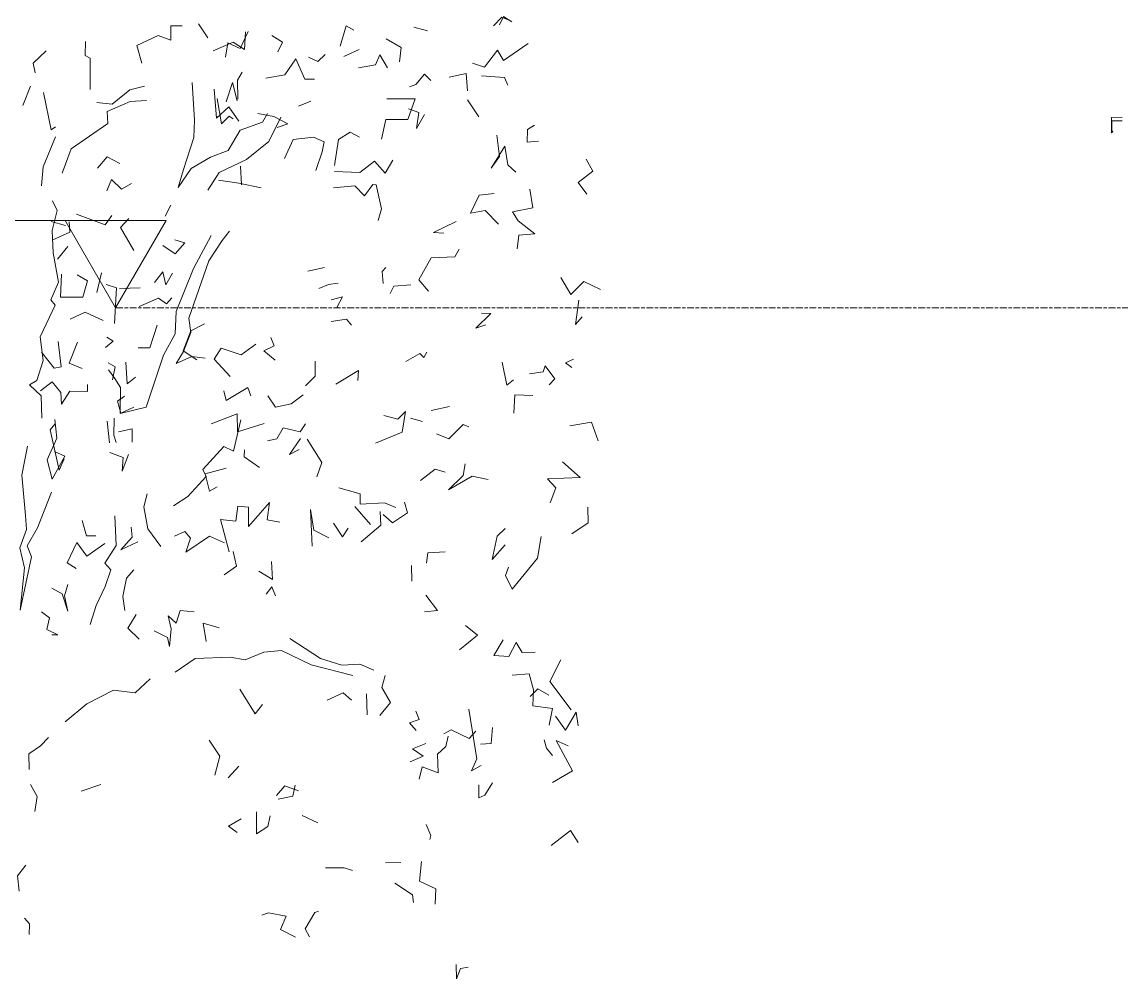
# Model space of a CAD drawing. Header units: millimetres. Extents: x -23163 to 3734, y -4540 to 11969.
# Drawn here: x -20242 to -17006, y 1026 to 3841 of the extents above; entities that cross this region are included whole.
import ezdxf

# ---------------------------------------------------------------- set-up
doc = ezdxf.new("R2010")
doc.units = ezdxf.units.MM
doc.linetypes.add('Center', pattern=[40, 10, -5, 20, -5])
for name, color, linetype, lineweight in [('A-FLOR-LEVL', 51, 'Continuous', 9), ('A-GENM', 13, 'Continuous', 9), ('A-GLAZ', 151, 'Continuous', 18), ('G-IMPT', 8, 'Continuous', 9)]:
    doc.layers.add(name, color=color, linetype=linetype, lineweight=lineweight)

# ---------------------------------------------------------------- blocks, each defined once
blk = doc.blocks.new('TREE 7M - Baum_29a_dwg-394110-West')
at = {"layer": 'G-IMPT'}
for p, q in [((-19722.9, 3835.5), (-19694.5, 3794.4)), ((-19048.9, 3815.1), (-19088.7, 3825.6)), ((-19250.1, 3760.5), (-19294.7, 3739.2)), ((-20239.4, 3595), (-20216.6, 3652)), ((-19428.3, 3593.3), (-19391.6, 3608)), ((-18930.6, 3612.5), (-18898.1, 3562.2)), ((-19598.5, 3416.9), (-19596.2, 3362.6)), ((-19820.6, 3269.6), (-19804, 3302.7)), ((-20155.9, 3254.6), (-20113.4, 3242.7)), ((-20107.1, 3180.4), (-20136.9, 3143.3)), ((-19400.5, 3108.4), (-19351.8, 3119.1)), ((-20008.1, 3103.7), (-20021.6, 3045.4)), ((-19954.5, 3057.4), (-19893.7, 3058.8)), ((-19038.4, 2698.1), (-18984.4, 2710.1)), ((-19991.6, 2666.5), (-19984, 2602.9)), ((-19098.8, 2675.5), (-19063, 2666.3)), ((-19262.3, 2415.6), (-19216.5, 2362.7)), ((-19095.6, 2242.2), (-19094.8, 2195.9)), ((-19228.1, 1864.5), (-19225.8, 1803.5)), ((-19634.8, 1617.5), (-19603.7, 1652)), ((-20067.5, 1578.6), (-20009.7, 1598.5)), ((-19417.7, 1506.5), (-19371.1, 1485.3)), ((-19172.3, 1367.6), (-19127.5, 1369))]:
    blk.add_line(p, q, dxfattribs=at)
at = {"layer": 'G-IMPT', "flags": 128}
for points in [[(-18855, 3829.9), (-18830.3, 3855.1), (-18805, 3844.5)], [(-18836.5, 3832.5), (-18825, 3857.7), (-18801, 3841.9)], [(-19888.8, 3720), (-19904.2, 3771.6), (-19841.2, 3800.9), (-19804, 3787.7), (-19803.4, 3830.1), (-19770.4, 3830.1)], [(-19305.7, 3769.7), (-19288.2, 3829.4), (-19265.6, 3817.5)], [(-19583.8, 3811.8), (-19586.9, 3760.1), (-19620.3, 3781.3), (-19679.3, 3756)], [(-19643.4, 3737.5), (-19636.1, 3779.9), (-19600.2, 3762.7), (-19575.9, 3813.1)], [(-19489.1, 3753.6), (-19475, 3781.4), (-19507, 3801.3)], [(-19170, 3791.1), (-19126, 3766), (-19130.6, 3723.5)], [(-20202.7, 3691.8), (-20208.4, 3719.6), (-20170.7, 3756.7)], [(-20040.7, 3642.9), (-20040.9, 3734.4), (-20055.6, 3742.3), (-20054.9, 3783.4)], [(-18916.5, 3719.8), (-18880.7, 3707.9), (-18843.2, 3758.3), (-18825.5, 3727.9), (-18752.4, 3778.3)], [(-19524.8, 3675.4), (-19468.2, 3686), (-19435.9, 3732.5), (-19409.8, 3672.9), (-19380.8, 3672.9)], [(-19399, 3737.8), (-19371, 3724.6), (-19350.2, 3745.8)], [(-19166, 3706.3), (-19189.1, 3744.7), (-19201.8, 3715.5), (-19251.8, 3706.2)], [(-19607, 3614.3), (-19607.9, 3670), (-19593.8, 3693.8)], [(-18984.6, 3678.7), (-18934.5, 3689.3), (-18931.1, 3639)], [(-19741.2, 3663.2), (-19734.1, 3551.9), (-19735.9, 3501.5), (-19766.1, 3407.4), (-19782.4, 3354.4), (-19743.6, 3410.1), (-19687.4, 3443.3), (-19634.9, 3463.2), (-19600.2, 3522.9), (-19534.5, 3546.8), (-19519.1, 3572)], [(-19641.2, 3606.3), (-19622.3, 3663.3), (-19608.2, 3609)], [(-19101.7, 3650.7), (-19083.3, 3657.4), (-19057.4, 3687.9), (-19038.6, 3669.3)], [(-18889.5, 3682.8), (-18822.1, 3677.5), (-18812.4, 3655)], [(-20178, 3633.5), (-20156.3, 3523.6), (-20143.3, 3532.9)], [(-19881.1, 3652.4), (-19924.5, 3641.8), (-19976.6, 3599.3), (-20021.6, 3604.5)], [(-19676.2, 3643.4), (-19669.5, 3558.6), (-19633, 3591.8), (-19603.3, 3549.4)], [(-20123.9, 3396.4), (-20097.3, 3468), (-19988.9, 3542.3), (-19990.8, 3578.1), (-19923.9, 3607.3), (-19875.1, 3610)], [(-19667.8, 3615.6), (-19654.7, 3541.4), (-19632.6, 3563.9), (-19620.6, 3556)], [(-19168.4, 3614.8), (-19085.2, 3615), (-19106.7, 3554), (-19171.4, 3553.9), (-19183.7, 3496.9)], [(-19480.6, 3561.5), (-19515.1, 3489.9), (-19581.6, 3436.8), (-19661.6, 3398.3), (-19695, 3346.6)], [(-19548.2, 3572), (-19500.5, 3562.8), (-19459.2, 3541.6), (-19490.7, 3531)], [(-19104.6, 3585.8), (-19074, 3575.2), (-19081.1, 3527.5), (-19058, 3568.6)], [(-18733.9, 3537.2), (-18754.8, 3525.2), (-18755.5, 3488.1), (-18722.6, 3490.8)], [(-20142.8, 3503.7), (-20179.6, 3414.9), (-20184, 3359.2)], [(-19469.4, 3439.6), (-19443.9, 3495.3), (-19384.5, 3502), (-19352.6, 3488.8), (-19358.7, 3459.6), (-19377.6, 3403.9)], [(-19248.5, 3502.1), (-19276.5, 3516.7), (-19310.5, 3495.4), (-19322.4, 3418.6)], [(-18844.4, 3507.9), (-18836.7, 3445.6), (-18861.3, 3411.2), (-18821.4, 3476.1), (-18812.5, 3420.5), (-18788.4, 3399.3)], [(-20019.7, 3411.1), (-19991.2, 3444.3), (-19953.9, 3424.4)], [(-19150.9, 3434.7), (-19172.8, 3396.2), (-19205.1, 3432), (-19248.1, 3398.8), (-19322.1, 3401.3)], [(-18580, 3334.7), (-18605.6, 3369.1), (-18562.6, 3402.3), (-18581.7, 3438)], [(-19992.2, 3344.9), (-19978.2, 3378), (-19948.7, 3348.9), (-19919.9, 3366.2)], [(-19663.8, 3375.8), (-19604.2, 3366.6), (-19538, 3353.4)], [(-19325.3, 3353.6), (-19262, 3359), (-19233.8, 3329.9), (-19209.2, 3363.1), (-19199.9, 3361.7), (-19184.2, 3291.5), (-19194.2, 3257.1)], [(-18852.1, 3337), (-18896.9, 3331.6), (-18922.5, 3278.6), (-18879, 3286.6), (-18840.1, 3246.9)], [(-18748, 3349), (-18739.1, 3294.7), (-18798.4, 3282.7), (-18782.1, 3256.2), (-18732.6, 3217.9), (-18780.1, 3213.8), (-18784.7, 3174.1)], [(-20151.6, 3315.5), (-20137.9, 3286.4), (-20152.8, 3228.1), (-20150.4, 3161.8), (-20134.4, 3075.7), (-20157.3, 3024), (-20143.9, 3008.2), (-20188.6, 2915.3), (-20179.5, 2845.1), (-20198.3, 2786.8), (-20219.3, 2773.5), (-20185.7, 2741.8), (-20183.3, 2675.5)], [(-20080.9, 3275.9), (-19997.2, 3244.2), (-19977.8, 3272)], [(-20103, 3253.3), (-20101.2, 3222.9), (-20151, 3200.3)], [(-19927.5, 3262.8), (-19952.1, 3236.3), (-19912.7, 3168.8)], [(-18964.4, 3254.7), (-19031.2, 3221.5), (-19000.8, 3220.2)], [(-19987.5, 2817.5), (-19968.6, 2792.4), (-19952.3, 2765.9), (-19952.4, 2689.1), (-19876.1, 2707.7), (-19825.7, 2861.5), (-19791.1, 2923.8), (-19788.2, 2990), (-19737.5, 3116), (-19684.9, 3212.8)], [(-19631, 3226.1), (-19653, 3198.2), (-19691.6, 3138.5), (-19750.9, 2970.2), (-19744.9, 2927.8), (-19766.5, 2872.1), (-19788.3, 2836.3), (-19742.5, 2857.6), (-19702.7, 2852.3)], [(-19827.1, 3183.4), (-19791, 3159.6), (-19762.5, 3191.5), (-19791.7, 3200.7)], [(-18955.1, 3172.6), (-18967.9, 3150), (-19037.9, 3147.3), (-19073.8, 3082.3), (-19045.5, 3049.2)], [(-19170.8, 3119.3), (-19182.5, 3107.4), (-19179.3, 3071.6)], [(-20125.6, 3099.6), (-20128.4, 3032), (-20062.4, 3032.1), (-20048.6, 3079.8), (-20079.3, 3097)], [(-19851.7, 3074.8), (-19827.1, 3106.6), (-19818.6, 3068.2), (-19799.3, 3102.6)], [(-18539.7, 3053.8), (-18588.9, 3077.6), (-18626.6, 3039.1), (-18656.5, 3089.4)], [(-19994.3, 3069.3), (-19963.7, 3058.7), (-19969.9, 2954)], [(-19368, 3056.8), (-19340.4, 3068.7), (-19311.4, 3072.8)], [(-19097.3, 3067.7), (-19147.5, 3063.7), (-19159, 3042.5)], [(-19896.8, 3004.5), (-19840.4, 3028.4), (-19816.3, 3012.5), (-19800.8, 3029.8)], [(-19331.7, 3023.7), (-19298.9, 3033), (-19315.5, 3001.2)], [(-18603.9, 3023.3), (-18613.3, 2951.7), (-18593.8, 2974.2)], [(-20099.6, 2967.1), (-20056.3, 2987.1), (-20003.1, 2963.3)], [(-18889.9, 2984.5), (-18862.1, 2983.2), (-18906.3, 2940.7), (-18877.4, 2950.1)], [(-19844.4, 2948.9), (-19865.7, 2882.6), (-19900.1, 2882.6)], [(-19727.8, 2847), (-19767.8, 2873.5), (-19745, 2933.1), (-19704.4, 2953)], [(-19332, 2960.1), (-19287.2, 2966.8), (-19272.4, 2949.6)], [(-19991.7, 2914.3), (-19973, 2902.4), (-19996.5, 2883.8)], [(-19509.6, 2913.5), (-19499.9, 2888.4), (-19530.1, 2873.7), (-19496.6, 2846)], [(-20183.9, 2870.3), (-20147.4, 2822.6), (-20126.4, 2826.6), (-20135.5, 2900.8)], [(-20078.7, 2899.6), (-20102.8, 2837.3), (-20064.2, 2821.4)], [(-19629.2, 2798.1), (-19676.3, 2849.7), (-19655.7, 2881.5), (-19597.2, 2861.7), (-19554.2, 2893.6)], [(-19112.1, 2842.4), (-19071.6, 2866.3), (-19059.5, 2854.4), (-19050.5, 2870.3)], [(-18619.5, 2849.7), (-18643.1, 2839), (-18624.4, 2824.5)], [(-19987.9, 2838.7), (-19967.8, 2826.8), (-19975.1, 2788.4)], [(-19936.4, 2840.1), (-19932.7, 2776.5), (-19907.9, 2796.4)], [(-19408.1, 2770.5), (-19379.6, 2799.7), (-19379, 2843.4)], [(-19318.4, 2775.9), (-19251.7, 2815.8), (-19253.9, 2786.6)], [(-18829.4, 2840.1), (-18815.1, 2772.6), (-18795.5, 2788.5)], [(-18748.2, 2805.8), (-18708.7, 2812.5), (-18702.4, 2829.7), (-18674, 2791.3), (-18690.9, 2774.1)], [(-20187.3, 2756.3), (-20153.4, 2782.9), (-20127.7, 2751.1), (-20125.9, 2716.7), (-20101.4, 2755.1), (-20048.5, 2753.9), (-20048.9, 2775.1)], [(-19648.3, 2755.7), (-19641.3, 2727.9), (-19577.2, 2766.4), (-19568.8, 2741.2)], [(-19940, 2740.7), (-19960.9, 2726.1), (-19951.1, 2690.4), (-19913, 2707.7)], [(-19518.6, 2741.3), (-19495.6, 2708.2), (-19449.5, 2717.5), (-19414.3, 2744)], [(-18739.3, 2742.2), (-18792.2, 2744.8), (-18795.2, 2690.5)], [(-19685, 2658.9), (-19608.9, 2688.1), (-19608, 2635.1), (-19529.2, 2660.4)], [(-19201.9, 2602.5), (-19123.2, 2634.4), (-19113.7, 2695.4), (-19135.7, 2672.8), (-19176.9, 2683.4)], [(-20144.9, 2671.6), (-20138.8, 2617.3), (-20168.1, 2553.6), (-20152.6, 2496.7), (-20115.4, 2564.3), (-20146, 2577.5)], [(-20144.7, 2658.3), (-20159, 2641.1), (-20131.9, 2523.2), (-20117.9, 2556.4)], [(-19970.6, 2675.8), (-19971.1, 2625.4), (-19964.2, 2604.2)], [(-19598, 2670.9), (-19619, 2578.2), (-19648.3, 2592.7), (-19709.2, 2525), (-19699.6, 2503.9), (-19754.2, 2445.5), (-19796, 2417.6)], [(-19519.1, 2608.8), (-19491.5, 2615.4), (-19473.5, 2647.2), (-19423.1, 2635.4), (-19407.6, 2659.2)], [(-19022.7, 2629.2), (-18985.5, 2614.7), (-18943.9, 2657.1), (-18926.7, 2650.5)], [(-18629.5, 2653.6), (-18566.3, 2664.2), (-18546.8, 2608.6)], [(-19958.1, 2636), (-19917.3, 2644), (-19918, 2605.6)], [(-20225.5, 2593.3), (-20242.6, 2508.5), (-20231.4, 2389.3), (-20228.1, 2348.2), (-20248.3, 2293.9), (-20234.2, 2235.6), (-20246.7, 2111), (-20213.6, 2267.4), (-20226, 2300.5), (-20196.5, 2353.5), (-20154.6, 2458.3)], [(-19422.8, 2615.5), (-19455, 2569.1), (-19426.2, 2583.7)], [(-19402.9, 2614.2), (-19359.5, 2545.3), (-19374.7, 2502.9)], [(-19983.5, 2575.1), (-19943.6, 2560.5), (-19946.9, 2519.5), (-19927.9, 2568.5)], [(-19542.9, 2530.6), (-19588.3, 2562.3), (-19587.3, 2582.2)], [(-19640.6, 2529.1), (-19702.4, 2511.8), (-19689.7, 2461.5), (-19667.4, 2473.4)], [(-19069.4, 2492.7), (-19026.3, 2525.9), (-18997.1, 2516.6)], [(-18938.1, 2541.9), (-18944.1, 2507.4), (-18987, 2465), (-18917.6, 2504.8), (-18869.9, 2495.6)], [(-18687.8, 2426.9), (-18671.4, 2470.7), (-18695.6, 2497.1), (-18599.2, 2501.2), (-18651.5, 2547.5)], [(-19309.4, 2471.2), (-19247, 2452.7), (-19246.5, 2422.3), (-19175.3, 2426.3), (-19142, 2413.1)], [(-19873.2, 2453.3), (-19883.1, 2414.9), (-19871.5, 2350), (-19833.6, 2298.3)], [(-19632.6, 2282.7), (-19657.9, 2378), (-19612.9, 2372.8), (-19607.1, 2416.5), (-19575.3, 2413.9), (-19575.7, 2356.9), (-19513.4, 2427.2), (-19520.5, 2376.9), (-19483.4, 2370.3)], [(-19178.7, 2391.9), (-19151.8, 2368), (-19107.4, 2397.3), (-19115.9, 2429)], [(-19388.5, 2298.9), (-19392.9, 2407.5), (-19382.7, 2346.6), (-19338.7, 2324.1)], [(-19188.1, 2401.1), (-19186.1, 2361.4), (-19243.4, 2312.3)], [(-18576.7, 2413.8), (-18575.9, 2367.4), (-18624.2, 2335.6)], [(-20064.7, 2374.9), (-20052.1, 2329.9), (-20024.4, 2329.9)], [(-19968.5, 2388.3), (-19964.5, 2300.8), (-19997.9, 2249.1), (-19980.4, 2229.2), (-19996.8, 2180.2), (-20023.6, 2124.5), (-20041.2, 2068.9)], [(-19324.9, 2366.5), (-19299.1, 2326.8), (-19282.4, 2352)], [(-19920.4, 2355.2), (-19917.3, 2326), (-19951, 2288.9), (-19901.2, 2311.5)], [(-19793.2, 2328.8), (-19763, 2342.1), (-19745.5, 2322.3), (-19759.4, 2281.2), (-19690.2, 2329), (-19646.2, 2309.2)], [(-18820, 2351.2), (-18843.4, 2328.7), (-18858.1, 2259.8), (-18820.5, 2303.5)], [(-19997.6, 2307.4), (-20051.1, 2270.2), (-20080.8, 2310), (-20108.9, 2250.3), (-20082.2, 2233.1)], [(-18713.9, 2327.5), (-18724.8, 2263.9), (-18799.9, 2172.4), (-18819.1, 2213.4), (-18810.2, 2237.3)], [(-19647.3, 2215.1), (-19610.8, 2240.3), (-19620.7, 2284)], [(-18997.2, 2282.1), (-19047.4, 2279.4), (-19052.1, 2248.9)], [(-19544.5, 2225.8), (-19504.4, 2200.7), (-19507.9, 2253.7)], [(-19938.9, 2110), (-19944.8, 2151.1), (-19933.8, 2205.5), (-19913.1, 2229.3)], [(-20106.6, 2186.7), (-20116.6, 2153.6), (-20106.6, 2108.5), (-20123.3, 2158.9), (-20153.9, 2176)], [(-19523.5, 2158.2), (-19506.7, 2179.5), (-19495.7, 2153)], [(-19053.2, 2154.8), (-19019.5, 2109.8), (-19057.7, 2105.8)], [(-20154.3, 2038.2), (-20135.8, 2038.3), (-20169.1, 2054.1), (-20160.4, 2088.6), (-20184.5, 2105.8)], [(-19853.3, 2050.5), (-19813.4, 2030.7), (-19807.7, 2004.2), (-19803.2, 2055.9), (-19811.8, 2094.3), (-19787.7, 2073.1), (-19776.4, 2110.2), (-19735.4, 2106.3)], [(-19905.6, 2098.2), (-19930.1, 2058.4), (-19896.5, 2025.3)], [(-19699.6, 2018.9), (-19708.4, 2073.2), (-19661.9, 2058.7)], [(-18936.8, 2066.2), (-18902, 2037.1), (-18954.2, 1994.6)], [(-19206.8, 1934.7), (-19248, 1951.9), (-19300.8, 1949.2), (-19363.2, 1969), (-19454, 2027.2)], [(-18826.5, 2023.9), (-18853.5, 1977.5), (-18809.8, 1974.9), (-18788.1, 2016), (-18770.4, 1986.9), (-18732.1, 1987)], [(-19790.6, 1928.7), (-19731.8, 1968.5), (-19628.8, 1972.6), (-19585.1, 1964.7), (-19530, 1987.3), (-19478.5, 1992.7), (-19390.7, 1950.4), (-19268.6, 1918.7)], [(-18656.4, 1964.5), (-18688.4, 1900.9), (-18626.3, 1817.5)], [(-19173.5, 1918.8), (-19183.5, 1883.1), (-19157.7, 1839.4), (-19188.7, 1800.9)], [(-18799.7, 1919.3), (-18749.5, 1923.3), (-18736.9, 1877), (-18738.8, 1829.3), (-18680.5, 1821.4), (-18690.3, 1772.4)], [(-20114.4, 1782.6), (-20050.6, 1835.6), (-19972, 1875.5), (-19908.4, 1867.6), (-19864.2, 1908.7)], [(-19600.8, 1878.6), (-19556, 1805.8), (-19534, 1833.6)], [(-18747.1, 1857.1), (-18723.7, 1879.6), (-18691.7, 1861.1)], [(-19344, 1845.8), (-19296.8, 1868.3), (-19272.7, 1845.9)], [(-19083.3, 1814.3), (-19073.6, 1789.1), (-19101.2, 1779.8), (-19082.3, 1757.3)], [(-18927.5, 1819.8), (-18904, 1674), (-18919.2, 1638.3), (-18890.4, 1654.2)], [(-18672.2, 1798.9), (-18642.5, 1757.8), (-18611.6, 1810.9), (-18605.7, 1771.1)], [(-19000.3, 1746.8), (-18979.3, 1758.8), (-18926.1, 1733.6), (-18906.6, 1754.9)], [(-18857.9, 1765.5), (-18861.1, 1719.1), (-18892.8, 1716.5)], [(-20220.4, 1642), (-20221.2, 1688.4), (-20187.2, 1712.3), (-20163.9, 1736.1)], [(-19690.8, 1728.7), (-19659.7, 1681.1), (-19674.6, 1625.4)], [(-19054, 1718.9), (-19093.3, 1703), (-19061.3, 1681.8), (-19099.3, 1664.5)], [(-19073.4, 1614.2), (-19064.7, 1650), (-19016.9, 1632.8), (-19019.1, 1687.2), (-18994.4, 1709.7), (-18988.3, 1740.2)], [(-18705.4, 1729.9), (-18698.4, 1704.8), (-18680.9, 1683.6)], [(-18635.1, 1711.5), (-18669.7, 1727.3), (-18622, 1638.6), (-18680.9, 1604.1)], [(-20217.1, 1598.3), (-20196.7, 1562.5), (-20203.9, 1518.8)], [(-19492.6, 1566), (-19468, 1593.9), (-19428.1, 1579.3)], [(-19488.5, 1555.4), (-19445, 1563.4), (-19437.7, 1596.6)], [(-18897.4, 1597.2), (-18898.1, 1558.8), (-18879.7, 1566.8), (-18857.9, 1602.6)], [(-19597.2, 1497), (-19633.8, 1475.7), (-19608.4, 1457.2)], [(-19551.3, 1518.2), (-19551.5, 1453.3), (-19518.9, 1474.6), (-19511.5, 1506.4)], [(-19052.7, 1480.4), (-19038.9, 1448.6), (-19041.4, 1436.7)], [(-18684.4, 1418.6), (-18628.3, 1462.4), (-18605.3, 1428)], [(-20230.3, 1361.1), (-20254.9, 1329.2), (-20250.2, 1284.2)], [(-19066.7, 1371.8), (-19072.4, 1313.4), (-19024.5, 1291), (-19026.3, 1245.9)], [(-19349.1, 1352.9), (-19293.6, 1352.9), (-19269.7, 1345)], [(-19089.8, 1251.1), (-19092.9, 1273.7), (-19144.9, 1308.1)], [(-20220.4, 1157), (-20219.6, 1188.8), (-20234.4, 1204.7)], [(-19535.7, 1213.5), (-19516, 1220.2), (-19464.3, 1210.9), (-19480.8, 1171.2), (-19436.9, 1148.7)], [(-19396, 1150.1), (-19408.2, 1173.9), (-19380, 1221.6), (-19369.5, 1225.6)], [(-18964, 1068.5), (-18963.3, 1026.1), (-18951.9, 1056.5), (-18929.5, 1060.5)]]:
    blk.add_lwpolyline(points, dxfattribs=at)
blk = doc.blocks.new('TREE 7M - TREE 7M-394112-West')
blk.add_blockref('TREE 7M - Baum_29a_dwg-394110-West', (0, 0))
blk = doc.blocks.new('WIN_DOUBLE OPEN__SYM - 112 x 143-685718-West')
at = {"layer": 'A-GLAZ', "color": 55}
for p, q in [((-17033.1, 3519.8), (-17035.5, 3517.4)), ((-17032.4, 3519.1), (-17033.1, 3519.8))]:
    blk.add_line(p, q, dxfattribs=at)
blk = doc.blocks.new('WIN_DOUBLE OPEN__SYM - 134 x 143-685719-West')
at = {"layer": 'A-GLAZ', "color": 55}
for p, q in [((-17033.1, 3519.8), (-17035.5, 3517.4)), ((-17032.4, 3519.1), (-17033.1, 3519.8))]:
    blk.add_line(p, q, dxfattribs=at)
blk = doc.blocks.new('WIN_DOUBLE OPEN__SYM - 134 x 143-V1-West')
at = {"layer": 'A-GLAZ', "color": 55}
for p, q in [((-17005.5, 3561.2), (-17036.5, 3560)), ((-17036.5, 3560), (-17036.5, 3515)), ((-17035.5, 3517.4), (-17035.5, 3550)), ((-17035.5, 3550), (-17005.5, 3550)), ((-17036.5, 3515), (-17032.4, 3519.1)), ((-17033.1, 3519.8), (-17035.5, 3517.4)), ((-17032.4, 3519.1), (-17033.1, 3519.8))]:
    blk.add_line(p, q, dxfattribs=at)
blk = doc.blocks.new('Niveau - OKFFB-442205-West')
at = {"layer": 'A-FLOR-LEVL'}
for p, q in [((-21226.5, 468.9), (-21226.5, 257.5)), ((-19966.5, 257.5), (-22366.5, 257.5)), ((-20115.1, 257.5), (-19966.5, 0)), ((-19817.8, 257.5), (-20115.1, 257.5)), ((-19966.5, 0), (-19817.8, 257.5))]:
    blk.add_line(p, q, dxfattribs=at)

msp = doc.modelspace()

# ---------------------------------------------------------------- linework, layer by layer
at = {"layer": 'A-FLOR-LEVL', "linetype": 'Center'}
msp.add_line((-1049.8, 3000), (-19966.5, 3000), dxfattribs=at)

# ---------------------------------------------------------------- block references
at = {"layer": 'A-FLOR-LEVL'}
msp.add_blockref('Niveau - OKFFB-442205-West', (0, 3000), dxfattribs=at)
at = {"layer": 'A-GENM'}
msp.add_blockref('TREE 7M - TREE 7M-394112-West', (0, 0), dxfattribs=at)
at = {"layer": 'A-GLAZ', "color": 55}
for name in ['WIN_DOUBLE OPEN__SYM - 134 x 143-V1-West', 'WIN_DOUBLE OPEN__SYM - 112 x 143-685718-West', 'WIN_DOUBLE OPEN__SYM - 134 x 143-685719-West', 'WIN_DOUBLE OPEN__SYM - 112 x 143-685718-West']:
    msp.add_blockref(name, (0, 0), dxfattribs=at)

doc.saveas('drawing.dxf')
